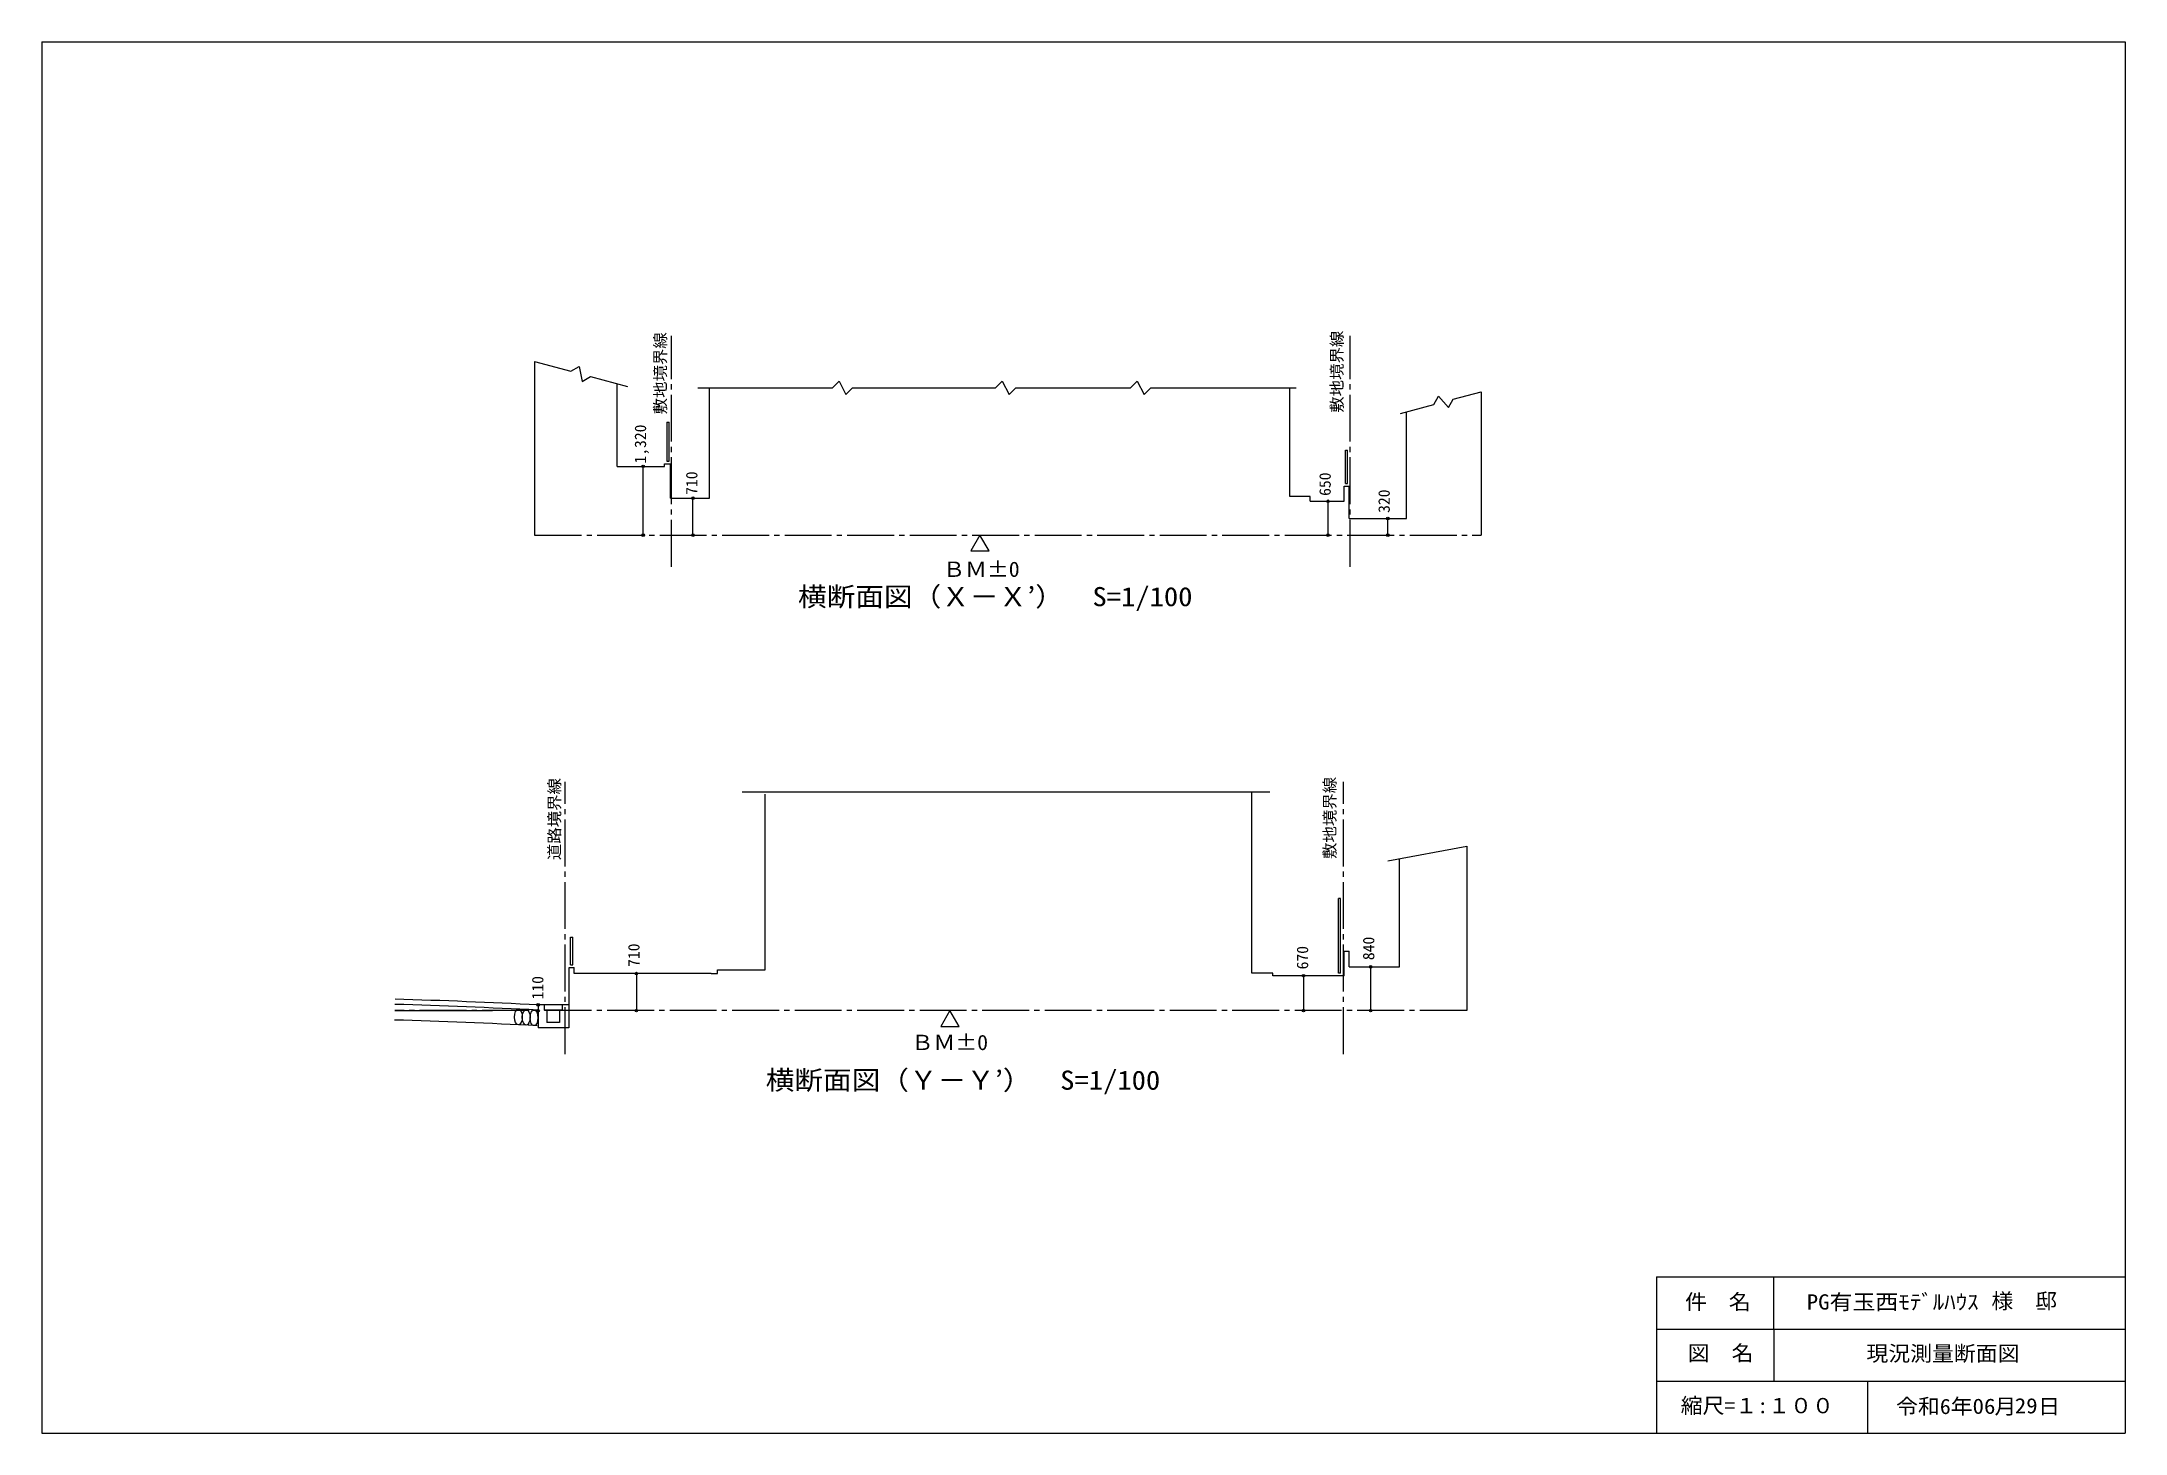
# Model space of a CAD drawing. Units: millimetres at full size, sheet at 1:100. Extents: x -20000 to 20000, y -13350 to 13350.
import ezdxf
from ezdxf.enums import TextEntityAlignment as Align

# ---------------------------------------------------------------- set-up
doc = ezdxf.new("R2010")
doc.units = ezdxf.units.MM
doc.header["$LTSCALE"] = 100
doc.header["$PDMODE"] = 32
doc.header["$PDSIZE"] = 50
doc.linetypes.add('CHAIN2', pattern=[12, 9, -1, 1, -1])
doc.layers.add('1-1_管路', color=7, linetype='Continuous', lineweight=20)
doc.layers.add('5-5', color=7, linetype='Continuous', lineweight=13)
doc.styles.add('ＭＳ ゴシック', font='')
doc.styles.get('ＭＳ ゴシック').set_extended_font_data('MS Gothic')

msp = doc.modelspace()

# ---------------------------------------------------------------- linework, layer by layer
at = {"layer": '1-1_管路', "color": 2}
for p, q in [((-20000, 13350), (-20000, -13350)), ((-20000, 13350), (20000, 13350)), ((20000, 13350), (20000, -13350)), ((10998.6, -10350), (19998.6, -10350)), ((10998.6, -10350), (11000, -13350)), ((19998.6, -10350), (20000, -13350)), ((441.3, -13350), (20000, -13350)), ((11000, -13350), (20000, -13350))]:
    msp.add_line(p, q, dxfattribs=at)
at = {"layer": '1-1_管路', "lineweight": 13}
for p, q in [((13248.6, -10350), (13249.5, -12350)), ((10999.1, -11350), (19999.1, -11350)), ((10999.5, -12350), (19999.5, -12350)), ((15049.5, -12350), (15050, -13350))]:
    msp.add_line(p, q, dxfattribs=at)
at = {"layer": '1-1_管路', "color": 2}
msp.add_lwpolyline([(-20000, -13350), (258.1, -13350), (441.3, -13350)], dxfattribs=at)
at = {"layer": '5-5', "linetype": 'CHAIN2'}
for p, q in [((-7910.4, 3276.5), (-7910.4, 7708.2)), ((5120.4, 3276.5), (5120.4, 7708.2)), ((-10536.1, 3882.6), (7631.9, 3882.6)), ((-9950.9, -6073.6), (-9950.9, -849.5)), ((4991.4, -6073.6), (4991.4, -849.5)), ((7355.8, -5240.4), (-13219.2, -5240.4))]:
    msp.add_line(p, q, dxfattribs=at)
at = {"layer": '5-5'}
for p, q in [((-10536.1, 7211.7), (-10536.1, 3882.6)), ((-10536.1, 7211.7), (-9843.3, 7026.1)), ((-9466.6, 6925.1), (-8756.3, 6734.8)), ((1291.7, 6707.8), (4082.4, 6707.8)), ((7099.1, 6490.6), (7631.9, 6633.4)), ((7631.9, 6633.4), (7631.9, 3882.6)), ((-7997.2, 6052.6), (-7996.9, 5302.6)), ((-7997.2, 6052.6), (-7956.4, 6052.6)), ((-7956.4, 5302.6), (-7956.4, 6052.6)), ((6085.1, 6218.9), (6722.4, 6389.7)), ((-8451.8, 3882.6), (-8451.8, 5202.6)), ((-7996.9, 5302.6), (-7956.4, 5302.6)), ((5031.2, 5512.6), (5071.2, 5512.6)), ((5031.2, 4872.6), (5031.2, 5512.6)), ((-7496.7, 3882.6), (-7496.7, 4592.6)), ((4693.7, 3882.6), (4693.7, 4532.6)), ((5840.7, 3882.6), (5840.7, 4202.6)), ((3574.1, -1049.5), (-6549.6, -1049.5)), ((4934.3, -3090.4), (4894.3, -3090.4)), ((4934.3, -4520.4), (4934.3, -3090.4)), ((-9845.9, -3832.6), (-9805.9, -3832.6)), ((-9845.9, -4360.4), (-9845.9, -3832.6)), ((-9805.9, -4360.4), (-9805.9, -3832.6)), ((-9845.9, -4360.4), (-9805.9, -4360.4)), ((-8584.1, -4530.4), (-8584.1, -5240.4)), ((4222.2, -4570.4), (4222.2, -5240.4)), ((5512.6, -4400.4), (5512.6, -5240.4)), ((-10470.9, -5130.4), (-10470.9, -5570.4)), ((-10470.9, -5130.4), (-10470.9, -5240.4)), ((-10350.9, -5130.4), (-10350.9, -5230.4)), ((-10010.9, -5130.4), (-10010.9, -5230.4)), ((-9877.2, -5130.4), (-9877.2, -5570.4)), ((-13219.2, -5240.4), (-11347.7, -5240.4)), ((-9877.2, -5570.4), (-10470.9, -5570.4)), ((-10010.9, -5230.4), (-10350.9, -5230.4)), ((-10300.9, -5230.4), (-10300.9, -5470.4))]:
    msp.add_line(p, q, dxfattribs=at)
at = {"layer": '5-5', "color": 2, "lineweight": 20}
for p, q in [((-8952.3, 5202.6), (-8952.3, 6787.3)), ((-7182.4, 4592.6), (-7182.4, 6707.8)), ((3962.9, 4622.6), (3962.9, 6707.8)), ((6200.6, 4202.6), (6200.6, 6249.8)), ((-8046.4, 5252.6), (-7926.4, 5252.6)), ((-7926.4, 4592.6), (-7926.4, 5252.6)), ((5001.2, 4822.6), (5101.2, 4822.6)), ((5101.2, 4202.6), (5101.2, 4822.6)), ((-7926.4, 4592.6), (-7182.4, 4592.6)), ((4349.3, 4622.6), (3962.9, 4622.6)), ((4349.3, 4532.6), (4349.3, 4622.6)), ((5101.2, 4202.6), (6200.6, 4202.6)), ((-6108.9, -4460.4), (-6108.9, -1086.7)), ((3231.5, -4520.4), (3231.5, -1049.5)), ((6066.9, -4400.4), (6066.9, -2325.9)), ((5002.4, -4102.5), (5102.4, -4102.5)), ((5002.4, -4570.4), (5002.4, -4102.5)), ((5102.4, -4400.4), (5102.4, -4100.4)), ((-9876, -4410.4), (-9776, -4410.4)), ((-9876, -5130.4), (-9876, -4410.4)), ((-9776, -4530.4), (-9776, -4410.4)), ((-7149, -4530.4), (-9776, -4530.4)), ((-7025.6, -4460.4), (-6108.9, -4460.4)), ((3634.3, -4520.4), (3231.5, -4520.4)), ((3634.3, -4570.4), (3634.3, -4520.4)), ((5002.4, -4570.4), (3634.3, -4570.4)), ((5102.4, -4400.4), (6066.9, -4400.4)), ((-9876, -5130.4), (-10470.9, -5130.4))]:
    msp.add_line(p, q, dxfattribs=at)
at = {"layer": '5-5'}
for points in [[(-9843.3, 7026.1), (-9684.1, 7118), (-9625.8, 6833.2), (-9466.6, 6925.1)], [(-7402.4, 6707.8), (-4821.6, 6707.8), (-4691.6, 6837.8), (-4561.6, 6577.8), (-4431.6, 6707.8), (-1688.5, 6707.8), (-1558.5, 6837.8), (-1428.5, 6577.8), (-1298.5, 6707.8), (901.7, 6707.8)], [(901.7, 6707.8), (1031.7, 6837.8), (1161.7, 6577.8), (1291.7, 6707.8)], [(6722.4, 6389.7), (6814.3, 6548.9), (7007.2, 6331.4), (7099.1, 6490.6)], [(5031.2, 4872.6), (5071.2, 4872.6), (5071.2, 5512.6)], [(5841.6, -2368.5), (7355.8, -2082.4), (7355.8, -5240.4)], [(4934.3, -4520.4), (4894.3, -4520.4), (4894.3, -3090.4)], [(-10060.9, -5230.4), (-10060.9, -5470.4), (-10300.9, -5470.4)]]:
    msp.add_lwpolyline(points, dxfattribs=at)
at = {"layer": '5-5', "color": 2, "lineweight": 20}
for points in [[(-8952.3, 5202.6), (-8046.4, 5202.6), (-8046.4, 5252.6)], [(4349.3, 4532.6), (5001.2, 4532.6), (5001.2, 4822.6)], [(-7149, -4530.4), (-7025.6, -4530.4), (-7025.6, -4460.4)]]:
    msp.add_lwpolyline(points, dxfattribs=at)
at = {"layer": '5-5'}
for points in [[(-2162, 3579.5), (-1812, 3579.5), (-1987, 3882.6)], [(-2739.6, -5543.5), (-2389.6, -5543.5), (-2564.6, -5240.4)]]:
    msp.add_lwpolyline(points, close=True, dxfattribs=at)
for radius in [139900, 139600]:
    msp.add_arc((-17448.5, -144956.4), radius, 87.14321, 88.26763, dxfattribs=at)
at = {"layer": '5-5', "color": 2, "lineweight": 20}
msp.add_arc((-17448.5, -144956.4), 140000, 87.14321, 88.26763, dxfattribs=at)
at = {"layer": '5-5'}
for centre in [(-10848.1, -5364.2), (-10698, -5368.3), (-10548.8, -5378.7)]:
    msp.add_ellipse(centre, major_axis=(0, -150), ratio=0.5, dxfattribs=at)
at = {"layer": '5-5', "color": 2}
for p in [(-8451.8, 5202.6), (-7496.7, 4592.6), (4693.7, 4532.6), (5840.7, 4202.6), (-8451.8, 3882.6), (-7496.7, 3882.6), (4693.7, 3882.6), (5840.7, 3882.6), (5512.6, -4400.4), (-8584.1, -4530.4), (4222.2, -4570.4), (-10470.9, -5130.4), (-10470.9, -5240.4), (-8584.1, -5240.4), (4222.2, -5240.4), (5512.6, -5240.4)]:
    msp.add_point(p, dxfattribs=at)

# ---------------------------------------------------------------- texts
at = {"layer": '1-1_管路', "style": 'ＭＳ ゴシック'}
for s, width, p in [('件\u3000名', 1.05, (11547.9, -11062.1)), ('PG有玉西ﾓﾃﾞﾙﾊｳｽ', 1.1, (13883.9, -11064.3)), ('\u3000様\u3000邸', 1.05, (17008.8, -11046.1)), ('図\u3000名', 1.05, (11600.4, -12045.2)), ('現況測量断面図', 1.05, (15029.2, -12052.5)), ('縮尺=１:１００', 1.05, (11464.7, -13053.6)), ('令和6年\u3000月\u3000日', 1.05, (15599.2, -13068.5)), ('06', 1.1, (17067.2, -13064.5)), ('29', 1.1, (17877.9, -13056))]:
    msp.add_text(s, height=293.3, dxfattribs=dict(at, width=width)).set_placement(p, align=Align.BOTTOM_LEFT)
at = {"layer": '5-5', "style": 'ＭＳ ゴシック', "width": 1.05}
for s, p in [('敷地境界線', (-7948.8, 6200.8)), ('敷地境界線', (5040.2, 6231.1)), ('道路境界線', (-9980.5, -2353.1)), ('敷地境界線', (4903.7, -2330))]:
    msp.add_text(s, height=219.9, rotation=90, dxfattribs=at).set_placement(p, align=Align.BOTTOM_LEFT)
at = {"layer": '5-5', "style": 'ＭＳ ゴシック'}
for s, p in [('1,320', (-8331.1, 5256)), ('710', (-7346.7, 4656.1)), ('650', (4811.9, 4635.8)), ('320', (5945.4, 4309.4)), ('710', (-8457.1, -4401.6)), ('840', (5648.8, -4271.2)), ('670', (4378.8, -4449)), ('110', (-10303, -5025.7))]:
    msp.add_text(s, height=219.9, rotation=90, dxfattribs=at).set_placement(p, align=Align.BOTTOM_LEFT)
at = {"layer": '5-5', "style": 'ＭＳ ゴシック', "width": 1.05}
for p in [(-2694.2, 2993.5), (-3300.8, -6085.2)]:
    msp.add_text('ＢＭ±0', height=293.3, dxfattribs=at).set_placement(p, align=Align.BOTTOM_LEFT)
at = {"layer": '5-5', "color": 3, "style": 'ＭＳ ゴシック', "width": 1.1}
for s, p in [('横断面図（Ｘ－Ｘ’）\u3000S=1/100', (-5481, 2409.5)), ('横断面図（Ｙ－Ｙ’）\u3000S=1/100', (-6100.3, -6867.9))]:
    msp.add_text(s, height=366.6, dxfattribs=at).set_placement(p, align=Align.BOTTOM_LEFT)

doc.saveas('drawing.dxf')
